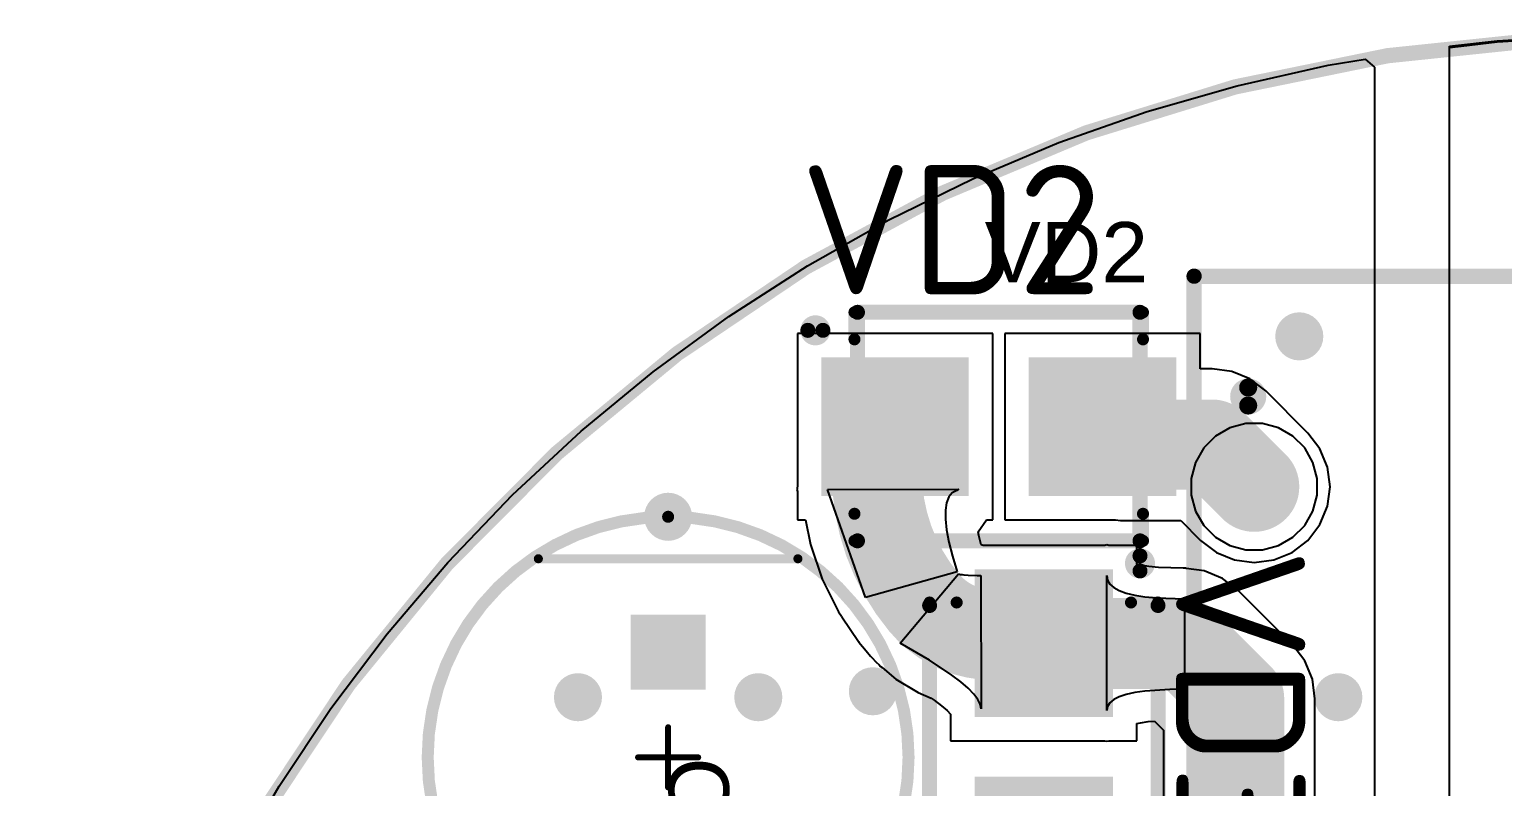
# Model space of a CAD drawing. Header units: inches. Extents: x -26.6 to 27.1, y -26.7 to 26.6.
# Drawn here: x -26.63 to -2.12, y 14.02 to 26.6 of the extents above; entities that cross this region are included whole.
import ezdxf

# ---------------------------------------------------------------- set-up
doc = ezdxf.new("R2010")
doc.units = ezdxf.units.IN
for name, color, linetype in [('Bottom Layer', 5, 'Continuous'), ('Bottom Overlay', 54, 'Continuous'), ('Bottom Solder', 6, 'Continuous'), ('Mechanical 13', 56, 'Continuous'), ('Mechanical 4', 56, 'Continuous'), ('Multi-Layer', 9, 'Continuous'), ('Pad Holes', 156, 'Continuous'), ('Top Assembly', 56, 'Continuous'), ('Top Component Center', 56, 'Continuous'), ('Top Courtyard', 76, 'Continuous'), ('Top Layer', 1, 'Continuous'), ('Top Overlay', 2, 'Continuous'), ('Top Paste', 8, 'Continuous'), ('Top Solder', 216, 'Continuous'), ('Via Holes', 16, 'Continuous')]:
    doc.layers.add(name, color=color, linetype=linetype)
doc.styles.add('Arial', font='', dxfattribs={"height": 0.2})
doc.styles.add('GOST type B', font='', dxfattribs={"height": 0.2})
doc.styles.get('Arial').set_extended_font_data('Arial')
doc.styles.get('GOST type B').set_extended_font_data('GOST type B')

# ---------------------------------------------------------------- blocks, each defined once
blk = doc.blocks.new('M20VN_85')
at = {"layer": 'Bottom Layer'}
h = blk.add_hatch(color=5, dxfattribs=at)
edge = h.paths.add_edge_path()
edge.add_arc((-7.5, 3), 1.25, 0, 360)
h = blk.add_hatch(color=5, dxfattribs=at)
edge = h.paths.add_edge_path()
edge.add_arc((7.5, 3), 1.25, 0, 360)
h = blk.add_hatch(color=5, dxfattribs=at)
edge = h.paths.add_edge_path()
edge.add_arc((-7.5, -3), 0.55, 0, 360)
h = blk.add_hatch(color=5, dxfattribs=at)
edge = h.paths.add_edge_path()
edge.add_arc((7.5, -3), 0.55, 0, 360)
at = {"layer": 'Bottom Solder'}
h = blk.add_hatch(color=6, dxfattribs=at)
edge = h.paths.add_edge_path()
edge.add_arc((-7.5, 3), 1.352, 0, 360)
h = blk.add_hatch(color=6, dxfattribs=at)
edge = h.paths.add_edge_path()
edge.add_arc((7.5, 3), 1.352, 0, 360)
h = blk.add_hatch(color=6, dxfattribs=at)
edge = h.paths.add_edge_path()
edge.add_arc((-7.5, -3), 0.652, 0, 360)
h = blk.add_hatch(color=6, dxfattribs=at)
edge = h.paths.add_edge_path()
edge.add_arc((7.5, -3), 0.652, 0, 360)
at = {"layer": 'Multi-Layer'}
h = blk.add_hatch(color=9, dxfattribs=at)
edge = h.paths.add_edge_path()
edge.add_arc((-7.5, 3), 1.25, 0, 360)
h = blk.add_hatch(color=9, dxfattribs=at)
edge = h.paths.add_edge_path()
edge.add_arc((7.5, 3), 1.25, 0, 360)
h = blk.add_hatch(color=9, dxfattribs=at)
edge = h.paths.add_edge_path()
edge.add_arc((-7.5, -3), 0.55, 0, 360)
h = blk.add_hatch(color=9, dxfattribs=at)
edge = h.paths.add_edge_path()
edge.add_arc((7.5, -3), 0.55, 0, 360)
at = {"layer": 'Pad Holes'}
h = blk.add_hatch(color=7, dxfattribs=at)
edge = h.paths.add_edge_path()
edge.add_arc((-7.5, 3), 0.75, 0, 360)
h = blk.add_hatch(color=7, dxfattribs=at)
edge = h.paths.add_edge_path()
edge.add_arc((7.5, 3), 0.75, 0, 360)
h = blk.add_hatch(color=7, dxfattribs=at)
edge = h.paths.add_edge_path()
edge.add_arc((-7.5, -3), 0.25, 0, 360)
h = blk.add_hatch(color=7, dxfattribs=at)
edge = h.paths.add_edge_path()
edge.add_arc((7.5, -3), 0.25, 0, 360)
at = {"layer": 'Top Layer'}
h = blk.add_hatch(color=1, dxfattribs=at)
edge = h.paths.add_edge_path()
edge.add_arc((-7.5, 3), 1.25, 0, 360)
h = blk.add_hatch(color=1, dxfattribs=at)
edge = h.paths.add_edge_path()
edge.add_arc((7.5, 3), 1.25, 0, 360)
h = blk.add_hatch(color=1, dxfattribs=at)
edge = h.paths.add_edge_path()
edge.add_arc((-7.5, -3), 0.55, 0, 360)
h = blk.add_hatch(color=1, dxfattribs=at)
edge = h.paths.add_edge_path()
edge.add_arc((7.5, -3), 0.55, 0, 360)
at = {"layer": 'Top Solder'}
h = blk.add_hatch(color=216, dxfattribs=at)
edge = h.paths.add_edge_path()
edge.add_arc((-7.5, 3), 1.352, 0, 360)
h = blk.add_hatch(color=216, dxfattribs=at)
edge = h.paths.add_edge_path()
edge.add_arc((7.5, 3), 1.352, 0, 360)
h = blk.add_hatch(color=216, dxfattribs=at)
edge = h.paths.add_edge_path()
edge.add_arc((-7.5, -3), 0.652, 0, 360)
h = blk.add_hatch(color=216, dxfattribs=at)
edge = h.paths.add_edge_path()
edge.add_arc((7.5, -3), 0.652, 0, 360)
at = {"layer": 'Bottom Overlay'}
for points in [[(-9.55, 3.2, 0.3, 0.3, 1), (-9.85, 3.2, 0.3, 0.3, 1)], [(-9.925, 3.2, 0.15, 0.15, 1), (-9.775, 3.2, 0.15, 0.15, 1)], [(-9.625, 3.2, 0.15, 0.15, 1), (-9.475, 3.2, 0.15, 0.15, 1)], [(-8.85, -3.1, 0.3, 0.3, 1), (-9.15, -3.1, 0.3, 0.3, 1)], [(-9.225, -3.1, 0.15, 0.15, 1), (-9.075, -3.1, 0.15, 0.15, 1)], [(-8.925, -3.1, 0.15, 0.15, 1), (-8.775, -3.1, 0.15, 0.15, 1)]]:
    blk.add_lwpolyline(points, format="xyseb", close=True, dxfattribs=at)
at = {"layer": 'Top Overlay'}
for points in [[(-10, 4, 0.254, 0.254, 0), (-11, 4, 0.254, 0.254, 0)], [(-11, -4, 0.254, 0.254, 0), (-11, 4, 0.254, 0.254, 0)], [(5, 4, 0.254, 0.254, 0), (-5, 4, 0.254, 0.254, 0)], [(11, 4, 0.254, 0.254, 0), (10, 4, 0.254, 0.254, 0)], [(11, -4, 0.254, 0.254, 0), (11, 4, 0.254, 0.254, 0)], [(11, -4, 0.254, 0.254, 0), (-11, -4, 0.254, 0.254, 0)]]:
    blk.add_lwpolyline(points, format="xyseb", dxfattribs=at)
for points in [[(-11.064, 4, 0.127, 0.127, 1), (-10.937, 4, 0.127, 0.127, 1)], [(-11.064, 4, 0.127, 0.127, 1), (-10.937, 4, 0.127, 0.127, 1)], [(-10.064, 4, 0.127, 0.127, 1), (-9.937, 4, 0.127, 0.127, 1)], [(-5.064, 4, 0.127, 0.127, 1), (-4.937, 4, 0.127, 0.127, 1)], [(4.937, 4, 0.127, 0.127, 1), (5.064, 4, 0.127, 0.127, 1)], [(9.937, 4, 0.127, 0.127, 1), (10.064, 4, 0.127, 0.127, 1)], [(10.937, 4, 0.127, 0.127, 1), (11.064, 4, 0.127, 0.127, 1)], [(10.937, 4, 0.127, 0.127, 1), (11.064, 4, 0.127, 0.127, 1)], [(-9.55, 3.2, 0.3, 0.3, 1), (-9.85, 3.2, 0.3, 0.3, 1)], [(-9.925, 3.2, 0.15, 0.15, 1), (-9.775, 3.2, 0.15, 0.15, 1)], [(-9.625, 3.2, 0.15, 0.15, 1), (-9.475, 3.2, 0.15, 0.15, 1)], [(-8.85, -3.1, 0.3, 0.3, 1), (-9.15, -3.1, 0.3, 0.3, 1)], [(-9.225, -3.1, 0.15, 0.15, 1), (-9.075, -3.1, 0.15, 0.15, 1)], [(-8.925, -3.1, 0.15, 0.15, 1), (-8.775, -3.1, 0.15, 0.15, 1)], [(-11.064, -4, 0.127, 0.127, 1), (-10.937, -4, 0.127, 0.127, 1)], [(-11.064, -4, 0.127, 0.127, 1), (-10.937, -4, 0.127, 0.127, 1)], [(10.937, -4, 0.127, 0.127, 1), (11.064, -4, 0.127, 0.127, 1)], [(10.937, -4, 0.127, 0.127, 1), (11.064, -4, 0.127, 0.127, 1)]]:
    blk.add_lwpolyline(points, format="xyseb", close=True, dxfattribs=at)
blk = doc.blocks.new('SMB_89')
at = {"layer": 'Top Layer'}
for points in [[(-2.85, -1.05), (-2.85, 1.05), (-0.6, 1.05), (-0.6, -1.05)], [(0.6, -1.05), (0.6, 1.05), (2.85, 1.05), (2.85, -1.05)]]:
    blk.add_hatch(color=1, dxfattribs=at).paths.add_polyline_path(points)
at = {"layer": 'Top Paste'}
for points in [[(-2.85, -1.05), (-2.85, 1.05), (-0.6, 1.05), (-0.6, -1.05)], [(0.6, -1.05), (0.6, 1.05), (2.85, 1.05), (2.85, -1.05)]]:
    blk.add_hatch(color=8, dxfattribs=at).paths.add_polyline_path(points)
at = {"layer": 'Top Solder'}
for points in [[(-2.952, -1.152), (-2.952, 1.152), (-0.498, 1.152), (-0.498, -1.152)], [(0.498, -1.152), (0.498, 1.152), (2.952, 1.152), (2.952, -1.152)]]:
    blk.add_hatch(color=216, dxfattribs=at).paths.add_polyline_path(points)
at = {"layer": 'Mechanical 13'}
for points in [[(2.35, 1.9, 0.25, 0.25, 0), (-2.35, 1.9, 0.25, 0.25, 0)], [(-2.35, -1.9, 0.25, 0.25, 0), (-2.35, 1.9, 0.25, 0.25, 0)], [(2.35, -1.9, 0.25, 0.25, 0), (2.35, 1.9, 0.25, 0.25, 0)], [(2.35, -1.9, 0.25, 0.25, 0), (-2.35, -1.9, 0.25, 0.25, 0)]]:
    blk.add_lwpolyline(points, format="xyseb", dxfattribs=at)
for points in [[(-2.412, 1.9, 0.125, 0.125, 1), (-2.288, 1.9, 0.125, 0.125, 1)], [(-2.412, 1.9, 0.125, 0.125, 1), (-2.288, 1.9, 0.125, 0.125, 1)], [(2.288, 1.9, 0.125, 0.125, 1), (2.412, 1.9, 0.125, 0.125, 1)], [(2.288, 1.9, 0.125, 0.125, 1), (2.412, 1.9, 0.125, 0.125, 1)], [(-2.412, -1.9, 0.125, 0.125, 1), (-2.288, -1.9, 0.125, 0.125, 1)], [(-2.412, -1.9, 0.125, 0.125, 1), (-2.288, -1.9, 0.125, 0.125, 1)], [(2.288, -1.9, 0.125, 0.125, 1), (2.412, -1.9, 0.125, 0.125, 1)], [(2.288, -1.9, 0.125, 0.125, 1), (2.412, -1.9, 0.125, 0.125, 1)]]:
    blk.add_lwpolyline(points, format="xyseb", close=True, dxfattribs=at)
at = {"layer": 'Top Overlay'}
for points in [[(2.4, 1.9, 0.2, 0.2, 0), (-2.4, 1.9, 0.2, 0.2, 0)], [(-2.4, 1.45, 0.2, 0.2, 0), (-2.4, 1.9, 0.2, 0.2, 0)], [(2.4, 1.45, 0.2, 0.2, 0), (2.4, 1.9, 0.2, 0.2, 0)], [(-2.4, -1.9, 0.2, 0.2, 0), (-2.4, -1.45, 0.2, 0.2, 0)], [(2.4, -1.9, 0.2, 0.2, 0), (2.4, -1.45, 0.2, 0.2, 0)], [(2.4, -1.9, 0.2, 0.2, 0), (-2.4, -1.9, 0.2, 0.2, 0)]]:
    blk.add_lwpolyline(points, format="xyseb", dxfattribs=at)
for points in [[(-2.45, 1.9, 0.1, 0.1, 1), (-2.35, 1.9, 0.1, 0.1, 1)], [(-2.45, 1.9, 0.1, 0.1, 1), (-2.35, 1.9, 0.1, 0.1, 1)], [(2.35, 1.9, 0.1, 0.1, 1), (2.45, 1.9, 0.1, 0.1, 1)], [(2.35, 1.9, 0.1, 0.1, 1), (2.45, 1.9, 0.1, 0.1, 1)], [(-2.925, 1.6, 0.25, 0.25, 1), (-3.175, 1.6, 0.25, 0.25, 1)], [(-3.238, 1.6, 0.125, 0.125, 1), (-3.113, 1.6, 0.125, 0.125, 1)], [(-2.987, 1.6, 0.125, 0.125, 1), (-2.863, 1.6, 0.125, 0.125, 1)], [(-2.45, 1.45, 0.1, 0.1, 1), (-2.35, 1.45, 0.1, 0.1, 1)], [(2.35, 1.45, 0.1, 0.1, 1), (2.45, 1.45, 0.1, 0.1, 1)], [(-2.45, -1.45, 0.1, 0.1, 1), (-2.35, -1.45, 0.1, 0.1, 1)], [(2.35, -1.45, 0.1, 0.1, 1), (2.45, -1.45, 0.1, 0.1, 1)], [(-2.45, -1.9, 0.1, 0.1, 1), (-2.35, -1.9, 0.1, 0.1, 1)], [(-2.45, -1.9, 0.1, 0.1, 1), (-2.35, -1.9, 0.1, 0.1, 1)], [(2.35, -1.9, 0.1, 0.1, 1), (2.45, -1.9, 0.1, 0.1, 1)], [(2.35, -1.9, 0.1, 0.1, 1), (2.45, -1.9, 0.1, 0.1, 1)]]:
    blk.add_lwpolyline(points, format="xyseb", close=True, dxfattribs=at)
at = {"layer": 'Mechanical 13', "style": 'GOST type B'}
blk.add_text('VD3', height=2.15, dxfattribs=at).set_placement((-3.3, 2.2))
blk = doc.blocks.new('SMB_90')
at = {"layer": 'Top Layer'}
for points in [[(-2.85, -1.05), (-2.85, 1.05), (-0.6, 1.05), (-0.6, -1.05)], [(0.6, -1.05), (0.6, 1.05), (2.85, 1.05), (2.85, -1.05)]]:
    blk.add_hatch(color=1, dxfattribs=at).paths.add_polyline_path(points)
at = {"layer": 'Top Paste'}
for points in [[(-2.85, -1.05), (-2.85, 1.05), (-0.6, 1.05), (-0.6, -1.05)], [(0.6, -1.05), (0.6, 1.05), (2.85, 1.05), (2.85, -1.05)]]:
    blk.add_hatch(color=8, dxfattribs=at).paths.add_polyline_path(points)
at = {"layer": 'Top Solder'}
for points in [[(-2.952, -1.152), (-2.952, 1.152), (-0.498, 1.152), (-0.498, -1.152)], [(0.498, -1.152), (0.498, 1.152), (2.952, 1.152), (2.952, -1.152)]]:
    blk.add_hatch(color=216, dxfattribs=at).paths.add_polyline_path(points)
at = {"layer": 'Mechanical 13'}
for points in [[(-2.35, 1.9, 0.25, 0.25, 0), (2.35, 1.9, 0.25, 0.25, 0)], [(-2.35, -1.9, 0.25, 0.25, 0), (-2.35, 1.9, 0.25, 0.25, 0)], [(2.35, -1.9, 0.25, 0.25, 0), (2.35, 1.9, 0.25, 0.25, 0)], [(-2.35, -1.9, 0.25, 0.25, 0), (2.35, -1.9, 0.25, 0.25, 0)]]:
    blk.add_lwpolyline(points, format="xyseb", dxfattribs=at)
for points in [[(-2.412, 1.9, 0.125, 0.125, 1), (-2.288, 1.9, 0.125, 0.125, 1)], [(-2.412, 1.9, 0.125, 0.125, 1), (-2.288, 1.9, 0.125, 0.125, 1)], [(2.288, 1.9, 0.125, 0.125, 1), (2.412, 1.9, 0.125, 0.125, 1)], [(2.288, 1.9, 0.125, 0.125, 1), (2.412, 1.9, 0.125, 0.125, 1)], [(-2.412, -1.9, 0.125, 0.125, 1), (-2.288, -1.9, 0.125, 0.125, 1)], [(-2.412, -1.9, 0.125, 0.125, 1), (-2.288, -1.9, 0.125, 0.125, 1)], [(2.288, -1.9, 0.125, 0.125, 1), (2.412, -1.9, 0.125, 0.125, 1)], [(2.288, -1.9, 0.125, 0.125, 1), (2.412, -1.9, 0.125, 0.125, 1)]]:
    blk.add_lwpolyline(points, format="xyseb", close=True, dxfattribs=at)
at = {"layer": 'Top Overlay'}
for points in [[(-2.4, 1.9, 0.2, 0.2, 0), (2.4, 1.9, 0.2, 0.2, 0)], [(-2.4, 1.45, 0.2, 0.2, 0), (-2.4, 1.9, 0.2, 0.2, 0)], [(2.4, 1.45, 0.2, 0.2, 0), (2.4, 1.9, 0.2, 0.2, 0)], [(-2.4, -1.9, 0.2, 0.2, 0), (-2.4, -1.45, 0.2, 0.2, 0)], [(2.4, -1.9, 0.2, 0.2, 0), (2.4, -1.45, 0.2, 0.2, 0)], [(-2.4, -1.9, 0.2, 0.2, 0), (2.4, -1.9, 0.2, 0.2, 0)]]:
    blk.add_lwpolyline(points, format="xyseb", dxfattribs=at)
for points in [[(-2.45, 1.9, 0.1, 0.1, 1), (-2.35, 1.9, 0.1, 0.1, 1)], [(-2.45, 1.9, 0.1, 0.1, 1), (-2.35, 1.9, 0.1, 0.1, 1)], [(2.35, 1.9, 0.1, 0.1, 1), (2.45, 1.9, 0.1, 0.1, 1)], [(2.35, 1.9, 0.1, 0.1, 1), (2.45, 1.9, 0.1, 0.1, 1)], [(-2.925, 1.6, 0.25, 0.25, 1), (-3.175, 1.6, 0.25, 0.25, 1)], [(-3.238, 1.6, 0.125, 0.125, 1), (-3.113, 1.6, 0.125, 0.125, 1)], [(-2.987, 1.6, 0.125, 0.125, 1), (-2.863, 1.6, 0.125, 0.125, 1)], [(-2.45, 1.45, 0.1, 0.1, 1), (-2.35, 1.45, 0.1, 0.1, 1)], [(2.35, 1.45, 0.1, 0.1, 1), (2.45, 1.45, 0.1, 0.1, 1)], [(-2.45, -1.45, 0.1, 0.1, 1), (-2.35, -1.45, 0.1, 0.1, 1)], [(2.35, -1.45, 0.1, 0.1, 1), (2.45, -1.45, 0.1, 0.1, 1)], [(-2.45, -1.9, 0.1, 0.1, 1), (-2.35, -1.9, 0.1, 0.1, 1)], [(-2.45, -1.9, 0.1, 0.1, 1), (-2.35, -1.9, 0.1, 0.1, 1)], [(2.35, -1.9, 0.1, 0.1, 1), (2.45, -1.9, 0.1, 0.1, 1)], [(2.35, -1.9, 0.1, 0.1, 1), (2.45, -1.9, 0.1, 0.1, 1)]]:
    blk.add_lwpolyline(points, format="xyseb", close=True, dxfattribs=at)
at = {"layer": 'Mechanical 13', "style": 'GOST type B'}
blk.add_text('VD2', height=2.15, rotation=360, dxfattribs=at).set_placement((-3.3, 2.2))
blk = doc.blocks.new('8_12________104')
at = {"layer": 'Bottom Layer'}
blk.add_hatch(color=5, dxfattribs=at).paths.add_polyline_path([(-2.375, 0.625), (-1.125, 0.625), (-1.125, -0.625), (-2.375, -0.625)])
h = blk.add_hatch(color=5, dxfattribs=at)
edge = h.paths.add_edge_path()
edge.add_arc((1.75, 0), 0.625, 0, 360)
at = {"layer": 'Bottom Solder'}
blk.add_hatch(color=6, dxfattribs=at).paths.add_polyline_path([(-2.375, 0.625), (-1.125, 0.625), (-1.125, -0.625), (-2.375, -0.625)])
h = blk.add_hatch(color=6, dxfattribs=at)
edge = h.paths.add_edge_path()
edge.add_arc((1.75, 0), 0.625, 0, 360)
at = {"layer": 'Multi-Layer'}
blk.add_hatch(color=9, dxfattribs=at).paths.add_polyline_path([(-2.375, 0.625), (-1.125, 0.625), (-1.125, -0.625), (-2.375, -0.625)])
h = blk.add_hatch(color=9, dxfattribs=at)
edge = h.paths.add_edge_path()
edge.add_arc((1.75, 0), 0.625, 0, 360)
at = {"layer": 'Pad Holes'}
h = blk.add_hatch(color=7, dxfattribs=at)
edge = h.paths.add_edge_path()
edge.add_arc((-1.75, 0), 0.375, 0, 360)
h = blk.add_hatch(color=7, dxfattribs=at)
edge = h.paths.add_edge_path()
edge.add_arc((1.75, 0), 0.375, 0, 360)
at = {"layer": 'Top Layer'}
blk.add_hatch(color=1, dxfattribs=at).paths.add_polyline_path([(-2.375, 0.625), (-1.125, 0.625), (-1.125, -0.625), (-2.375, -0.625)])
h = blk.add_hatch(color=1, dxfattribs=at)
edge = h.paths.add_edge_path()
edge.add_arc((1.75, 0), 0.625, 0, 360)
at = {"layer": 'Top Solder'}
blk.add_hatch(color=216, dxfattribs=at).paths.add_polyline_path([(-2.375, 0.625), (-1.125, 0.625), (-1.125, -0.625), (-2.375, -0.625)])
h = blk.add_hatch(color=216, dxfattribs=at)
edge = h.paths.add_edge_path()
edge.add_arc((1.75, 0), 0.625, 0, 360)
at = {"layer": 'Top Component Center'}
for points in [[(0, -0.5, 0.1, 0.1, 0), (0, 0.5, 0.1, 0.1, 0)], [(0.5, 0, 0.1, 0.1, 0), (-0.5, 0, 0.1, 0.1, 0)]]:
    blk.add_lwpolyline(points, format="xyseb", dxfattribs=at)
for points in [[(-0.025, 0.5, 0.05, 0.05, 1), (0.025, 0.5, 0.05, 0.05, 1)], [(-0.525, 0, 0.05, 0.05, 1), (-0.475, 0, 0.05, 0.05, 1)], [(0.475, 0, 0.05, 0.05, 1), (0.525, 0, 0.05, 0.05, 1)], [(-0.025, -0.5, 0.05, 0.05, 1), (0.025, -0.5, 0.05, 0.05, 1)]]:
    blk.add_lwpolyline(points, format="xyseb", close=True, dxfattribs=at)
at = {"layer": 'Top Courtyard'}
for points in [[(-4, 0, 0.2, 0.2, -1), (4, 0, 0.2, 0.2, 0)], [(4, 0, 0.2, 0.2, -1), (-4, 0, 0.2, 0.2, 0)]]:
    blk.add_lwpolyline(points, format="xyseb", dxfattribs=at)
for points in [[(-4.05, 0, 0.1, 0.1, 1), (-3.95, 0, 0.1, 0.1, 1)], [(-4.05, 0, 0.1, 0.1, 1), (-3.95, 0, 0.1, 0.1, 1)], [(3.95, 0, 0.1, 0.1, 1), (4.05, 0, 0.1, 0.1, 1)], [(3.95, 0, 0.1, 0.1, 1), (4.05, 0, 0.1, 0.1, 1)]]:
    blk.add_lwpolyline(points, format="xyseb", close=True, dxfattribs=at)
at = {"layer": 'Top Overlay'}
for points in [[(4, 0, 0.15, 0.15, 1), (-4, 0, 0.15, 0.15, 1)], [(-3.34, 2.159, 0.075, 0.075, 1), (-3.264, 2.159, 0.075, 0.075, 1)], [(-4.038, 0, 0.075, 0.075, 1), (-3.962, 0, 0.075, 0.075, 1)], [(3.962, 0, 0.075, 0.075, 1), (4.038, 0, 0.075, 0.075, 1)], [(-3.34, -2.159, 0.075, 0.075, 1), (-3.264, -2.159, 0.075, 0.075, 1)]]:
    blk.add_lwpolyline(points, format="xyseb", close=True, dxfattribs=at)
blk.add_lwpolyline([(-3.302, -2.159, 0.15, 0.15, 0), (-3.302, 2.159, 0.15, 0.15, 0)], format="xyseb", dxfattribs=at)
at = {"layer": 'Top Assembly', "style": 'Arial'}
blk.add_text('C7', height=1, dxfattribs=at).set_placement((0, 0.011))

msp = doc.modelspace()

# ---------------------------------------------------------------- hatches: boundary and pattern name
at = {"layer": 'Bottom Layer'}
h = msp.add_hatch(color=5, dxfattribs=at)
edge = h.paths.add_edge_path()
edge.add_arc((-5.5, 21.5), 0.4, 0, 360)
h = msp.add_hatch(color=5, dxfattribs=at)
edge = h.paths.add_edge_path()
edge.add_arc((-16, 18.5), 0.4, 0, 360)
h = msp.add_hatch(color=5, dxfattribs=at)
edge = h.paths.add_edge_path()
edge.add_arc((-12.594, 15.599), 0.4, 0, 360)
h = msp.add_hatch(color=5, dxfattribs=at)
edge = h.paths.add_edge_path()
edge.add_arc((-17.5, 15.5), 0.4, 0, 360)
h = msp.add_hatch(color=5, dxfattribs=at)
edge = h.paths.add_edge_path()
edge.add_arc((-14.5, 15.5), 0.4, 0, 360)
h = msp.add_hatch(color=5, dxfattribs=at)
edge = h.paths.add_edge_path()
edge.add_arc((-4.85, 15.5), 0.4, 0, 360)
at = {"layer": 'Top Layer'}
h = msp.add_hatch(color=1, dxfattribs=at)
edge = h.paths.add_edge_path()
edge.add_arc((-5.5, 21.5), 0.4, 0, 360)
h = msp.add_hatch(color=1, dxfattribs=at)
edge = h.paths.add_edge_path()
edge.add_arc((-16, 18.5), 0.4, 0, 360)
h = msp.add_hatch(color=1, dxfattribs=at)
edge = h.paths.add_edge_path()
edge.add_arc((-12.594, 15.599), 0.4, 0, 360)
h = msp.add_hatch(color=1, dxfattribs=at)
edge = h.paths.add_edge_path()
edge.add_arc((-17.5, 15.5), 0.4, 0, 360)
h = msp.add_hatch(color=1, dxfattribs=at)
edge = h.paths.add_edge_path()
edge.add_arc((-14.5, 15.5), 0.4, 0, 360)
h = msp.add_hatch(color=1, dxfattribs=at)
edge = h.paths.add_edge_path()
edge.add_arc((-4.85, 15.5), 0.4, 0, 360)
at = {"layer": 'Via Holes'}
h = msp.add_hatch(color=7, dxfattribs=at)
edge = h.paths.add_edge_path()
edge.add_arc((-5.5, 21.5), 0.2, 0, 360)
h = msp.add_hatch(color=7, dxfattribs=at)
edge = h.paths.add_edge_path()
edge.add_arc((-16, 18.5), 0.2, 0, 360)
h = msp.add_hatch(color=7, dxfattribs=at)
edge = h.paths.add_edge_path()
edge.add_arc((-17.5, 15.5), 0.2, 0, 360)
h = msp.add_hatch(color=7, dxfattribs=at)
edge = h.paths.add_edge_path()
edge.add_arc((-14.5, 15.5), 0.2, 0, 360)
h = msp.add_hatch(color=7, dxfattribs=at)
edge = h.paths.add_edge_path()
edge.add_arc((-12.594, 15.599), 0.2, 0, 360)
h = msp.add_hatch(color=7, dxfattribs=at)
edge = h.paths.add_edge_path()
edge.add_arc((-4.85, 15.5), 0.2, 0, 360)

# ---------------------------------------------------------------- linework, layer by layer
at = {"layer": 'Bottom Layer'}
for p, q in [((-2.207, 26.416), (-0.614, 26.502)), ((-3, 26.325), (-2.207, 26.416)), ((-3, 8.25), (-3, 26.325)), ((-3, 26.325), (-3, 26.325)), ((-6.535, 25.666), (-5.018, 26.007)), ((-5.018, 26.007), (-4.402, 26.107)), ((-4.402, 26.107), (-4.25, 25.978)), ((-4.25, 25.978), (-4.25, 9)), ((-8.03, 25.237), (-6.535, 25.666)), ((-9.498, 24.721), (-8.03, 25.237)), ((-10.933, 24.12), (-9.498, 24.721)), ((-12.33, 23.436), (-10.933, 24.12)), ((-13.684, 22.672), (-12.33, 23.436)), ((-14.992, 21.829), (-13.684, 22.672)), ((-16.248, 20.911), (-14.992, 21.829)), ((-17.448, 19.921), (-16.248, 20.911)), ((-18.588, 18.863), (-17.448, 19.921)), ((-6.655, 19.978), (-6.895, 19.84)), ((-6.388, 20.05), (-6.655, 19.978)), ((-6.112, 20.05), (-6.388, 20.05)), ((-5.845, 19.978), (-6.112, 20.05)), ((-5.605, 19.84), (-5.845, 19.978)), ((-7.09, 19.645), (-7.228, 19.405)), ((-6.895, 19.84), (-7.09, 19.645)), ((-5.41, 19.645), (-5.605, 19.84)), ((-5.272, 19.405), (-5.41, 19.645)), ((-7.228, 19.405), (-7.3, 19.138)), ((-5.2, 19.138), (-5.272, 19.405)), ((-7.3, 19.138), (-7.3, 18.862)), ((-5.2, 18.862), (-5.2, 19.138)), ((-19.664, 17.74), (-18.588, 18.863)), ((-7.3, 18.862), (-7.228, 18.595)), ((-5.272, 18.595), (-5.2, 18.862)), ((-7.228, 18.595), (-7.09, 18.355)), ((-5.41, 18.355), (-5.272, 18.595)), ((-7.09, 18.355), (-6.895, 18.16)), ((-6.895, 18.16), (-6.655, 18.022)), ((-5.845, 18.022), (-5.605, 18.16)), ((-5.605, 18.16), (-5.41, 18.355)), ((-6.655, 18.022), (-6.388, 17.95)), ((-6.388, 17.95), (-6.112, 17.95)), ((-6.112, 17.95), (-5.845, 18.022)), ((-20.672, 16.555), (-19.664, 17.74)), ((-21.61, 15.314), (-20.672, 16.555)), ((-22.472, 14.02), (-21.61, 15.314)), ((-23.258, 12.677), (-22.472, 14.02))]:
    msp.add_line(p, q, dxfattribs=at)
at = {"layer": 'Mechanical 4'}
msp.add_lwpolyline([(23.817, -11.647, 0.254, 0.254, -12.462017), (26.265, -3.558, 0.254, 0.254, 0)], format="xyseb", dxfattribs=at)
at = {"layer": 'Top Layer'}
for p, q in [((-2.209, 26.397), (-0.618, 26.486)), ((-3, 26.305), (-2.809, 26.327)), ((-3, 8.25), (-3, 26.305)), ((-2.809, 26.327), (-2.209, 26.397)), ((-6.535, 25.666), (-5.018, 26.007)), ((-5.018, 26.007), (-4.402, 26.107)), ((-4.402, 26.107), (-4.25, 25.978)), ((-4.25, 25.978), (-4.25, 9)), ((-8.03, 25.237), (-6.535, 25.666)), ((-9.498, 24.721), (-8.03, 25.237)), ((-10.933, 24.12), (-9.498, 24.721)), ((-12.33, 23.436), (-10.933, 24.12)), ((-13.684, 22.672), (-12.33, 23.436)), ((-14.992, 21.829), (-13.684, 22.672)), ((-16.248, 20.911), (-14.992, 21.829)), ((-10.6, 21.55), (-13.85, 21.55)), ((-13.85, 21.55), (-13.85, 19.004)), ((-10.6, 18.45), (-10.6, 21.55)), ((-7.15, 21.55), (-10.4, 21.55)), ((-10.4, 21.55), (-10.4, 18.45)), ((-7.15, 20.961), (-7.15, 21.55)), ((-17.448, 19.921), (-16.248, 20.911)), ((-6.95, 20.961), (-7.15, 20.961)), ((-6.624, 20.918), (-6.95, 20.961)), ((-6.32, 20.792), (-6.624, 20.918)), ((-6.058, 20.592), (-6.32, 20.792)), ((-5.358, 19.892), (-6.058, 20.592)), ((-18.588, 18.863), (-17.448, 19.921)), ((-5.158, 19.63), (-5.358, 19.892)), ((-5.032, 19.326), (-5.158, 19.63)), ((-4.989, 19), (-5.032, 19.326)), ((-13.854, 18.966), (-13.857, 18.952)), ((-13.857, 18.952), (-13.85, 18.918)), ((-13.85, 19.004), (-13.856, 18.981)), ((-13.856, 18.981), (-13.854, 18.966)), ((-13.85, 18.918), (-13.85, 18.45)), ((-13.347, 18.953), (-11.165, 18.957)), ((-12.714, 17.157), (-13.347, 18.953)), ((-11.274, 18.898), (-11.331, 18.83)), ((-11.198, 18.939), (-11.274, 18.898)), ((-11.165, 18.957), (-11.198, 18.939)), ((-5.032, 18.674), (-4.989, 19)), ((-19.664, 17.74), (-18.588, 18.863)), ((-11.369, 18.734), (-11.388, 18.611)), ((-11.331, 18.83), (-11.369, 18.734)), ((-5.158, 18.37), (-5.032, 18.674)), ((-13.85, 18.45), (-13.712, 18.45)), ((-13.712, 18.45), (-13.63, 18.04)), ((-11.388, 18.611), (-11.387, 18.461)), ((-11.387, 18.461), (-11.368, 18.284)), ((-10.843, 18.25), (-10.702, 18.45)), ((-10.702, 18.45), (-10.6, 18.45)), ((-10.4, 18.45), (-8.557, 18.45)), ((-8.557, 18.45), (-8.475, 18.439)), ((-8.475, 18.439), (-7.472, 18.439)), ((-7.472, 18.439), (-7.142, 18.108)), ((-11.368, 18.284), (-11.329, 18.079)), ((-10.831, 18.188), (-10.843, 18.25)), ((-10.792, 18.031), (-10.831, 18.188)), ((-5.358, 18.108), (-5.158, 18.37)), ((-13.63, 18.04), (-13.435, 17.464)), ((-11.329, 18.079), (-11.271, 17.846)), ((-10.761, 18.025), (-10.792, 18.031)), ((-8.737, 18.025), (-10.761, 18.025)), ((-8.703, 18.032), (-8.737, 18.025)), ((-8.669, 18.025), (-8.703, 18.032)), ((-8.2, 18.025), (-8.669, 18.025)), ((-8.2, 17.712), (-8.2, 18.025)), ((-7.142, 18.108), (-6.88, 17.908)), ((-6.88, 17.908), (-6.576, 17.782)), ((-5.924, 17.782), (-5.62, 17.908)), ((-5.62, 17.908), (-5.358, 18.108)), ((-20.672, 16.555), (-19.664, 17.74)), ((-11.271, 17.846), (-11.194, 17.587)), ((-8.136, 17.696), (-8.2, 17.712)), ((-8.003, 17.675), (-8.136, 17.696)), ((-7.841, 17.658), (-8.003, 17.675)), ((-7.43, 17.645), (-7.841, 17.658)), ((-7.409, 17.645), (-7.43, 17.645)), ((-7.402, 17.644), (-7.409, 17.645)), ((-6.576, 17.782), (-6.25, 17.739)), ((-6.25, 17.739), (-5.924, 17.782)), ((-13.435, 17.464), (-13.166, 16.919)), ((-11.194, 17.587), (-12.714, 17.157)), ((-12.138, 16.401), (-11.167, 17.554)), ((-11.167, 17.554), (-11.153, 17.548)), ((-11.153, 17.548), (-11.134, 17.543)), ((-11.134, 17.543), (-11.11, 17.538)), ((-11.11, 17.538), (-11.08, 17.534)), ((-11.08, 17.534), (-11.006, 17.527)), ((-11.006, 17.527), (-10.857, 17.522)), ((-10.857, 17.522), (-10.797, 17.522)), ((-10.797, 17.522), (-10.794, 15.309)), ((-8.703, 15.278), (-8.703, 17.522)), ((-8.703, 17.522), (-8.69, 17.448)), ((-8.69, 17.448), (-8.651, 17.382)), ((-7.392, 17.644), (-7.402, 17.644)), ((-7.383, 17.641), (-7.392, 17.644)), ((-7.083, 17.602), (-7.383, 17.641)), ((-6.779, 17.476), (-7.083, 17.602)), ((-6.518, 17.276), (-6.779, 17.476)), ((-8.651, 17.382), (-8.587, 17.324)), ((-8.587, 17.324), (-8.496, 17.274)), ((-8.496, 17.274), (-8.38, 17.231)), ((-8.38, 17.231), (-8.237, 17.196)), ((-8.237, 17.196), (-8.069, 17.169)), ((-8.069, 17.169), (-7.875, 17.15)), ((-5.608, 16.367), (-6.518, 17.276)), ((-13.166, 16.919), (-13.117, 16.845)), ((-7.875, 17.15), (-7.409, 17.134)), ((-7.409, 17.134), (-7.409, 15.634)), ((-13.117, 16.845), (-13.114, 16.841)), ((-13.114, 16.841), (-13.113, 16.839)), ((-13.113, 16.839), (-12.835, 16.424)), ((-21.61, 15.314), (-20.672, 16.555)), ((-12.835, 16.424), (-12.828, 16.414)), ((-12.828, 16.414), (-12.705, 16.273)), ((-12.705, 16.273), (-12.635, 16.183)), ((-12.635, 16.183), (-12.61, 16.163)), ((-11.654, 16.118), (-12.138, 16.401)), ((-5.408, 16.105), (-5.608, 16.367)), ((-12.61, 16.163), (-12.541, 16.083)), ((-12.541, 16.083), (-12.489, 16.039)), ((-12.489, 16.039), (-12.467, 16.011)), ((-12.467, 16.011), (-12.437, 15.994)), ((-12.437, 15.994), (-12.212, 15.802)), ((-11.278, 15.867), (-11.654, 16.118)), ((-5.282, 15.801), (-5.408, 16.105)), ((-12.212, 15.802), (-11.843, 15.576)), ((-11.13, 15.754), (-11.278, 15.867)), ((-11.009, 15.649), (-11.13, 15.754)), ((-5.239, 15.475), (-5.282, 15.801)), ((-11.843, 15.576), (-11.625, 15.486)), ((-11.625, 15.486), (-11.575, 15.452)), ((-11.575, 15.452), (-11.453, 15.359)), ((-10.915, 15.552), (-11.009, 15.649)), ((-10.848, 15.463), (-10.915, 15.552)), ((-10.807, 15.382), (-10.848, 15.463)), ((-8.587, 15.46), (-8.651, 15.406)), ((-8.496, 15.506), (-8.587, 15.46)), ((-8.38, 15.545), (-8.496, 15.506)), ((-8.237, 15.577), (-8.38, 15.545)), ((-8.069, 15.602), (-8.237, 15.577)), ((-7.655, 15.63), (-8.069, 15.602)), ((-7.409, 15.634), (-7.655, 15.63)), ((-5.239, 11.6), (-5.239, 15.475)), ((-22.472, 14.02), (-21.61, 15.314)), ((-11.453, 15.359), (-11.36, 15.278)), ((-11.36, 15.278), (-11.303, 15.219)), ((-11.303, 15.219), (-11.3, 15.215)), ((-11.3, 15.215), (-11.3, 14.775)), ((-10.794, 15.309), (-10.807, 15.382)), ((-8.69, 15.346), (-8.703, 15.278)), ((-8.651, 15.406), (-8.69, 15.346)), ((-8.2, 15.063), (-8.144, 15.076)), ((-8.2, 14.775), (-8.2, 15.063)), ((-8.144, 15.076), (-8.014, 15.095)), ((-8.014, 15.095), (-7.91, 15.102)), ((-7.91, 15.102), (-7.761, 14.953)), ((-7.761, 14.953), (-7.761, 12.122)), ((-11.3, 14.775), (-8.737, 14.775)), ((-8.737, 14.775), (-8.703, 14.768)), ((-8.703, 14.768), (-8.669, 14.775)), ((-8.669, 14.775), (-8.2, 14.775)), ((-23.258, 12.677), (-22.472, 14.02))]:
    msp.add_line(p, q, dxfattribs=at)
for points in [[(-12.522, 19.7, 1.5, 1.5, 0), (-12.225, 20, 1.5, 1.5, 0)], [(-8.775, 20, 1.5, 1.5, 0), (-8.475, 19.7, 1.5, 1.5, 0)], [(-12.522, 19.09, 1.5, 1.5, 0), (-12.522, 19.7, 1.5, 1.5, 0)], [(-8.475, 19.7, 1.5, 1.5, 0), (-6.95, 19.7, 1.5, 1.5, 0)], [(-6.95, 19.7, 1.5, 1.5, 0), (-6.25, 19, 1.5, 1.5, 0)], [(-12.518, 18.974, 1.5, 1.5, -0.019445), (-12.522, 19.09, 1.5, 1.5, 0)], [(-11.744, 17.075, 1.5, 1.5, -0.155047), (-12.518, 18.974, 1.5, 1.5, 0)], [(-10.591, 16.534, 1.5, 1.5, -0.222786), (-11.744, 17.075, 1.5, 1.5, 0)], [(-10.591, 16.534, 1.5, 1.5, 0), (-10.05, 16.534, 1.5, 1.5, 0)], [(-10.05, 16.534, 1.5, 1.5, 0), (-9.758, 16.437, 1.5, 1.5, 0)], [(-9.734, 16.384, 1.5, 1.5, 0), (-7.409, 16.384, 1.5, 1.5, 0)], [(-7.409, 16.384, 1.5, 1.5, 0), (-6.5, 15.475, 1.5, 1.5, 0)], [(-6.5, 11.6, 1.5, 1.5, 0), (-6.5, 15.475, 1.5, 1.5, 0)]]:
    msp.add_lwpolyline(points, format="xyseb", dxfattribs=at)
for points in [[(-12.6, 20, 0.75, 0.75, 1), (-11.85, 20, 0.75, 0.75, 1)], [(-9.15, 20, 0.75, 0.75, 1), (-8.4, 20, 0.75, 0.75, 1)], [(-12.897, 19.7, 0.75, 0.75, 1), (-12.147, 19.7, 0.75, 0.75, 1)], [(-12.897, 19.7, 0.75, 0.75, 1), (-12.147, 19.7, 0.75, 0.75, 1)], [(-8.85, 19.7, 0.75, 0.75, 1), (-8.1, 19.7, 0.75, 0.75, 1)], [(-8.85, 19.7, 0.75, 0.75, 1), (-8.1, 19.7, 0.75, 0.75, 1)], [(-7.325, 19.7, 0.75, 0.75, 1), (-6.575, 19.7, 0.75, 0.75, 1)], [(-7.325, 19.7, 0.75, 0.75, 1), (-6.575, 19.7, 0.75, 0.75, 1)], [(-12.897, 19.09, 0.75, 0.75, 1), (-12.147, 19.09, 0.75, 0.75, 1)], [(-12.897, 19.09, 0.75, 0.75, 1), (-12.147, 19.09, 0.75, 0.75, 1)], [(-12.893, 18.974, 0.75, 0.75, 1), (-12.143, 18.974, 0.75, 0.75, 1)], [(-12.893, 18.974, 0.75, 0.75, 1), (-12.143, 18.974, 0.75, 0.75, 1)], [(-6.625, 19, 0.75, 0.75, 1), (-5.875, 19, 0.75, 0.75, 1)], [(-12.119, 17.075, 0.75, 0.75, 1), (-11.369, 17.075, 0.75, 0.75, 1)], [(-12.119, 17.075, 0.75, 0.75, 1), (-11.369, 17.075, 0.75, 0.75, 1)], [(-10.966, 16.534, 0.75, 0.75, 1), (-10.216, 16.534, 0.75, 0.75, 1)], [(-10.966, 16.534, 0.75, 0.75, 1), (-10.216, 16.534, 0.75, 0.75, 1)], [(-10.425, 16.534, 0.75, 0.75, 1), (-9.675, 16.534, 0.75, 0.75, 1)], [(-10.425, 16.534, 0.75, 0.75, 1), (-9.675, 16.534, 0.75, 0.75, 1)], [(-10.133, 16.437, 0.75, 0.75, 1), (-9.383, 16.437, 0.75, 0.75, 1)], [(-10.109, 16.384, 0.75, 0.75, 1), (-9.359, 16.384, 0.75, 0.75, 1)], [(-7.784, 16.384, 0.75, 0.75, 1), (-7.034, 16.384, 0.75, 0.75, 1)], [(-7.784, 16.384, 0.75, 0.75, 1), (-7.034, 16.384, 0.75, 0.75, 1)], [(-6.875, 15.475, 0.75, 0.75, 1), (-6.125, 15.475, 0.75, 0.75, 1)], [(-6.875, 15.475, 0.75, 0.75, 1), (-6.125, 15.475, 0.75, 0.75, 1)]]:
    msp.add_lwpolyline(points, format="xyseb", close=True, dxfattribs=at)

# ---------------------------------------------------------------- block references
msp.add_blockref('SMB_90', (-10.5, 20))
at = {"rotation": 270}
for name, p in [('M20VN_85', (-3.25, 11.5)), ('8_12________104', (-16, 14.5)), ('SMB_89', (-9.75, 14.675))]:
    msp.add_blockref(name, p, dxfattribs=at)

# ---------------------------------------------------------------- texts
at = {"layer": 'Top Overlay', "style": 'Arial'}
msp.add_text('VD2', height=1, dxfattribs=at).set_placement((-10.733, 22.4))

doc.saveas('drawing.dxf')
